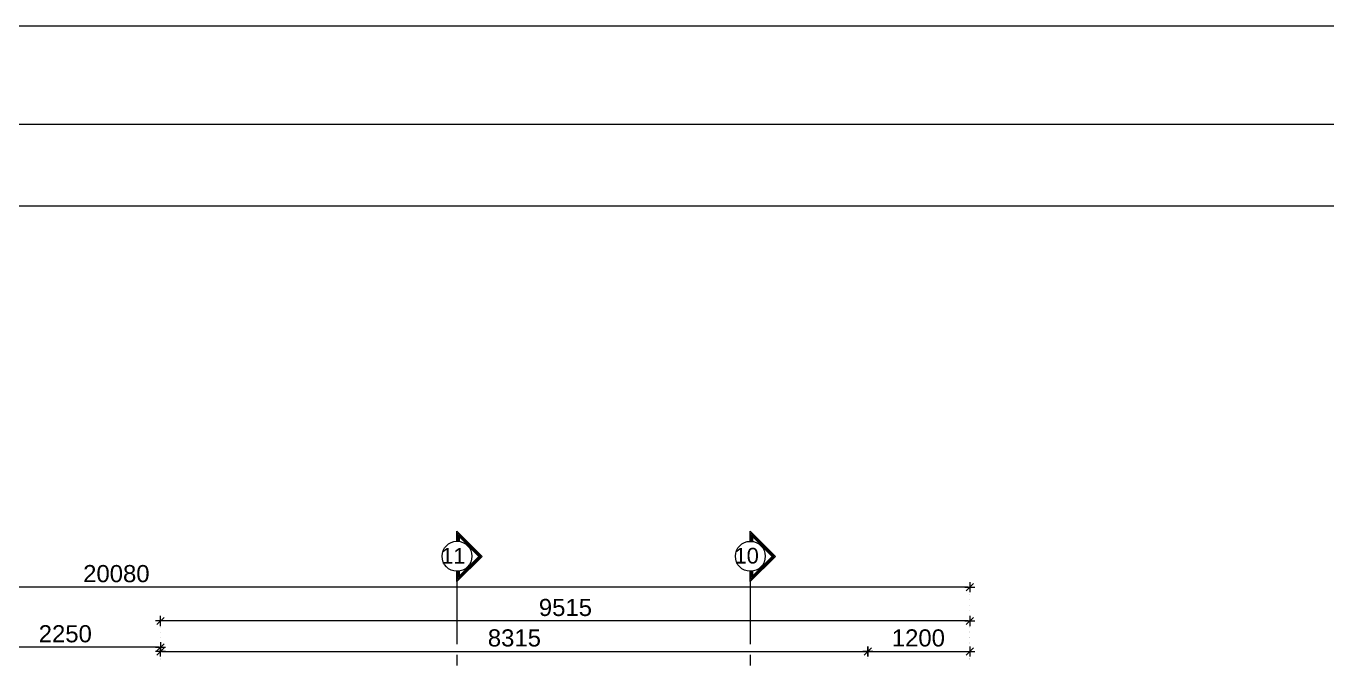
# Model space of a CAD drawing. Header units: millimetres. Extents: x -1303 to 98744, y -1303 to 90097.
# Drawn here: x 17378 to 32673, y 81340 to 88787 of the extents above; entities that cross this region are included whole.
import ezdxf

# ---------------------------------------------------------------- set-up
doc = ezdxf.new("R2010")
doc.units = ezdxf.units.MM
doc.layers.add('PDF_Geometry', color=7, linetype='Continuous')
doc.layers.add('PDF_Text', color=7, linetype='Continuous')
doc.styles.add('PDF ArialMT', font='arial.ttf')
doc.styles.get("Standard").update_dxf_attribs({"font": 'arial.ttf'})

msp = doc.modelspace()

# ---------------------------------------------------------------- linework, layer by layer
at = {"layer": 'PDF_Geometry', "lineweight": 0}
for points in [[(6.54583, 6.54583), (97433.8658, 6.54583), (97433.8658, 88787.25523), (6.54583, 88787.25523)], [(1161.74035, 13281.54944), (80883.69126, 13281.54944), (80883.69126, 87632.06458), (1161.74035, 87632.06458)], [(1161.74035, 1094.88274), (96279.51452, 1094.88274), (96279.51452, 87632.06407), (1161.74035, 87632.06407)]]:
    msp.add_lwpolyline(points, close=True, dxfattribs=at)
at = {"layer": 'PDF_Geometry', "color": 1, "lineweight": 0}
for points in [[(80623.8782, 13152.0657), (80623.8782, 86672.35925), (1637.3587, 86672.35925), (1694.907, 17759.30172), (1711.83292, 17182.97521), (1760.07166, 16609.18593), (1839.62346, 16037.93595), (1950.48832, 15472.60963), (2091.81989, 14914.0541), (2264.46428, 14363.96153), (2466.72904, 13824.87122), (2697.76807, 13296.78215), (2771.39569, 13152.0657)], [(22444.39866, 82732.85015), (22444.39866, 82852.18288), (22739.75522, 82556.82217), (22444.39866, 82262.31273), (22444.39866, 82381.6372)], [(22453.70875, 82732.85015), (22453.70875, 82830.17422), (22726.21573, 82556.82217), (22453.70875, 82284.31313), (22453.70875, 82381.6372)], [(22463.01676, 82732.85015), (22463.01676, 82807.32256), (22713.52128, 82556.82217), (22463.01676, 82307.16478), (22463.01676, 82381.6372)], [(22472.32685, 82732.85015), (22472.32685, 82784.47918), (22699.97971, 82556.82217), (22472.32685, 82330.01643), (22472.32685, 82381.6372)], [(25893.05593, 82732.85015), (25893.05593, 82852.18288), (26188.41249, 82556.82217), (25893.05593, 82262.31273), (25893.05593, 82381.6372)], [(25902.36601, 82732.85015), (25902.36601, 82830.17422), (26174.873, 82556.82217), (25902.36601, 82284.31313), (25902.36601, 82381.6372)], [(25911.67403, 82732.85015), (25911.67403, 82807.32256), (26162.17855, 82556.82217), (25911.67403, 82307.16478), (25911.67403, 82381.6372)], [(25920.98412, 82732.85015), (25920.98412, 82784.47918), (26148.63698, 82556.82217), (25920.98412, 82330.01643), (25920.98412, 82381.6372)], [(22444.39866, 82262.31273), (22444.39866, 81525.18372)], [(25893.05593, 82262.31273), (25893.05593, 81525.18372)], [(22444.39866, 81399.93353), (22444.39866, 81275.52632)], [(25893.05593, 81399.93353), (25893.05593, 81275.52632)]]:
    msp.add_lwpolyline(points, dxfattribs=at)
at = {"layer": 'PDF_Geometry', "color": 222, "lineweight": 0, "true_color": 0xb8008a}
for points in [[(28453.94925, 82195.45202), (8413.65272, 82195.45202)], [(28414.17166, 82195.45202), (28533.50027, 82195.45202)], [(28431.09759, 82153.13721), (28516.57434, 82237.76683)], [(28474.25953, 82255.54401), (28474.25953, 82135.36829)], [(19001.66505, 81840.00759), (18916.19037, 81755.37796)], [(18958.50518, 81737.60904), (18958.50518, 81857.78477)], [(28431.09759, 81755.37796), (28516.57434, 81840.00759)], [(28474.25953, 81857.78477), (28474.25953, 81737.60904)], [(19018.59097, 81797.69278), (18899.26444, 81797.69278)], [(28453.94925, 81797.69278), (18978.81546, 81797.69278)], [(28414.17166, 81797.69278), (28533.50027, 81797.69278)], [(18916.19037, 81446.47983), (19001.66505, 81531.10945)], [(18958.50518, 81548.88664), (18958.50518, 81428.71091)], [(18939.03995, 81488.79464), (16728.51453, 81488.79464)], [(18899.26444, 81488.79464), (19018.59097, 81488.79464)], [(19018.59097, 81439.71111), (18899.26444, 81439.71111)], [(19001.66505, 81482.86891), (18916.19037, 81397.3963)], [(18958.50518, 81380.47037), (18958.50518, 81499.79483)], [(18978.81546, 81439.71111), (27253.90073, 81439.71111)], [(27293.67624, 81439.71111), (28453.94925, 81439.71111)], [(28414.17166, 81439.71111), (28533.50027, 81439.71111)], [(28431.09759, 81397.3963), (28516.57434, 81482.86891)], [(28474.25953, 81499.79483), (28474.25953, 81380.47037)]]:
    msp.add_lwpolyline(points, dxfattribs=at)
at = {"layer": 'PDF_Geometry', "lineweight": 0}
for points in [[(28474.25953, 82195.45202), (28474.25953, 82195.45202)], [(28474.25953, 82109.12814), (28474.25953, 82109.12814)], [(28474.25953, 82046.50718), (28474.25953, 82046.50718)], [(28474.25953, 81983.87795), (28474.25953, 81983.87795)], [(28474.25953, 81921.25699), (28474.25953, 81921.25699)], [(28474.25953, 81858.62776), (28474.25953, 81858.62776)], [(18958.50518, 81797.69278), (18958.50518, 81797.69278)], [(18958.50518, 81722.37737), (18958.50518, 81722.37737)], [(28474.25953, 81797.69278), (28474.25953, 81797.69278)], [(28474.25953, 81796.84978), (28474.25953, 81796.84978)], [(28474.25953, 81734.22056), (28474.25953, 81734.22056)], [(28474.25953, 81722.37737), (28474.25953, 81722.37737)], [(18958.50518, 81659.74814), (18958.50518, 81659.74814)], [(18958.50518, 81597.97016), (18958.50518, 81597.97016)], [(18958.50518, 81535.34094), (18958.50518, 81535.34094)], [(28474.25953, 81671.59959), (28474.25953, 81671.59959)], [(28474.25953, 81659.74814), (28474.25953, 81659.74814)], [(28474.25953, 81608.97036), (28474.25953, 81608.97036)], [(28474.25953, 81597.97016), (28474.25953, 81597.97016)], [(28474.25953, 81546.34113), (28474.25953, 81546.34113)], [(28474.25953, 81535.34094), (28474.25953, 81535.34094)], [(18958.50518, 81488.79464), (18958.50518, 81488.79464)], [(18958.50518, 81472.71997), (18958.50518, 81472.71997)], [(18958.50518, 81439.71111), (18958.50518, 81439.71111)], [(18958.50518, 81411.78498), (18958.50518, 81411.78498)], [(18958.50518, 81410.09074), (18958.50518, 81410.09074)], [(27274.21101, 81439.71111), (27274.21101, 81439.71111)], [(27274.21101, 81439.71111), (27274.21101, 81439.71111)], [(28474.25953, 81483.72016), (28474.25953, 81483.72016)], [(28474.25953, 81472.71997), (28474.25953, 81472.71997)], [(28474.25953, 81439.71111), (28474.25953, 81439.71111)], [(28474.25953, 81421.09094), (28474.25953, 81421.09094)], [(28474.25953, 81410.09074), (28474.25953, 81410.09074)], [(18958.50518, 81355.92447), (18958.50518, 81355.92447)], [(18958.50518, 81349.15576), (18958.50518, 81349.15576)], [(18958.50518, 81347.46151), (18958.50518, 81347.46151)], [(27274.21101, 81355.92447), (27274.21101, 81355.92447)], [(27274.21101, 81355.92447), (27274.21101, 81355.92447)], [(28474.25953, 81359.31296), (28474.25953, 81359.31296)], [(28474.25953, 81355.92447), (28474.25953, 81355.92447)], [(28474.25953, 81347.46151), (28474.25953, 81347.46151)]]:
    msp.add_lwpolyline(points, dxfattribs=at)
at = {"layer": 'PDF_Geometry', "color": 222, "lineweight": 0, "true_color": 0xb8008a}
for points in [[(27214.12522, 81439.71111), (27333.45175, 81439.71111)], [(27231.05115, 81397.3963), (27316.52582, 81482.86891)], [(27274.21101, 81499.79483), (27274.21101, 81380.47037)]]:
    msp.add_lwpolyline(points, close=True, dxfattribs=at)
at = {"layer": 'PDF_Geometry', "color": 1, "lineweight": 0}
for centre, radius in [((22444.94769, 82557.71006), 175.81667), ((25893.53089, 82557.63599), 175.74259)]:
    msp.add_circle(centre, radius, dxfattribs=at)

# ---------------------------------------------------------------- texts
at = {"layer": 'PDF_Text', "char_height": 184.252439, "attachment_point": 4}
for s, insert in [('11', (22258.31249, 82563.47718)), ('10', (25707.06015, 82563.56327))]:
    msp.add_mtext(s, dxfattribs=dict(at, insert=insert))
at = {"layer": 'PDF_Text', "char_height": 201.084641, "attachment_point": 4, "style": 'PDF ArialMT'}
for s, insert in [('20080', (18049.66525, 82353.05676)), ('9515', (23407.18334, 81955.35779)), ('2250', (17527.24519, 81646.30038)), ('8315', (22807.26002, 81597.5544)), ('1200', (27556.5511, 81597.5544))]:
    msp.add_mtext(s, dxfattribs=dict(at, insert=insert))

doc.saveas('drawing.dxf')
